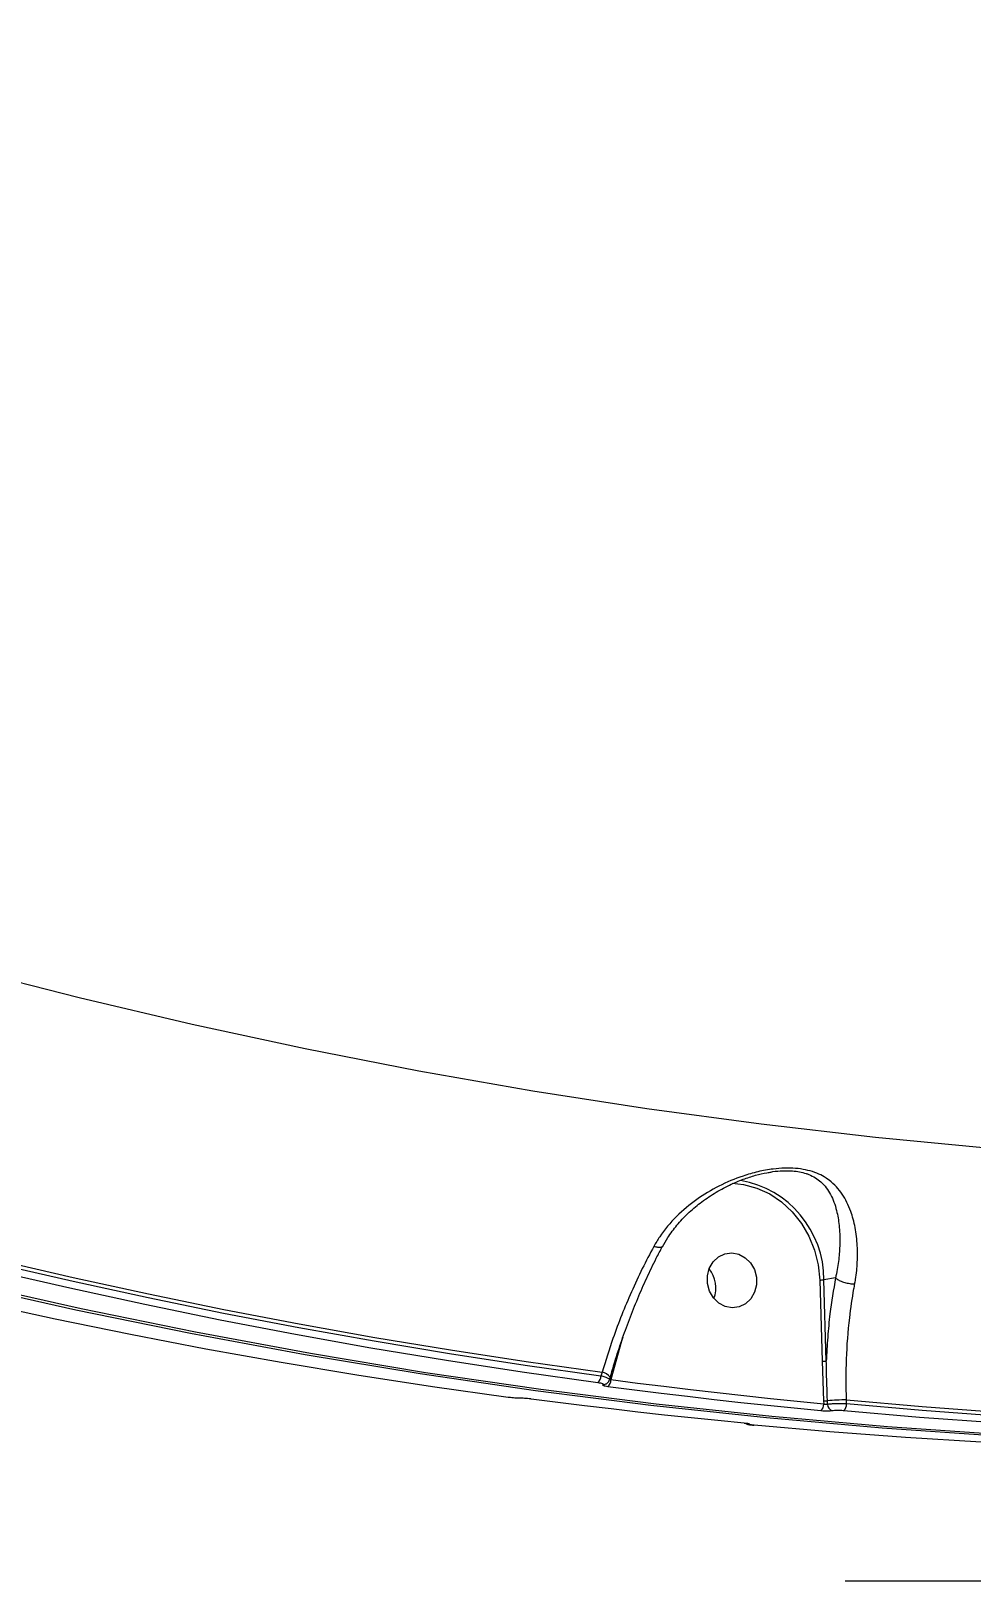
# Model space of a CAD drawing. Header units: millimetres. Extents: x 10684 to 26054, y -4768 to 6894.
# Drawn here: x 17997.1 to 18151.3, y -3300.3 to -3046.1 of the extents above; entities that cross this region are included whole.
import ezdxf

# ---------------------------------------------------------------- set-up
doc = ezdxf.new("R2010")
doc.units = ezdxf.units.MM
doc.layers.add('DIKOM_ОБЪЕКТ', color=7, linetype='Continuous')
doc.layers.add('DIKOM_РАЗМЕР_ОБЪЕКТА', color=7, linetype='Continuous')
doc.styles.add('style1', font='arial.ttf', dxfattribs={"width": 0.8})
doc.dimstyles.new('1-50', dxfattribs={"dimtxt": 300, "dimasz": 200, "dimexe": 100, "dimexo": 0, "dimgap": 100, "dimtad": 1, "dimtxsty": 'style1', "dimcen": 200, "dimclrd": 7, "dimclre": 7, "dimclrt": 7, "dimadec": 1, "dimazin": 2, "dimtfac": 1, "dimtmove": 0, "dimatfit": 2, "dimfxl": 0, "dimlwd": 25, "dimlwe": 18, "dimarcsym": 0})

# ---------------------------------------------------------------- blocks, each defined once
blk = doc.blocks.new('*D12')
at = {"layer": 'Defpoints', "color": 0, "transparency": 16777216}
for p in [(20201.02, 3555.88), (18130.62, -3300.31), (24750.12, -3300.31)]:
    blk.add_point(p, dxfattribs=at)
at = {"layer": 'DIKOM_РАЗМЕР_ОБЪЕКТА', "color": 7, "lineweight": 18, "transparency": 16777216}
for p, q in [((20201.02, 3555.88), (24850.12, 3555.88)), ((18130.62, -3300.31), (24850.12, -3300.31))]:
    blk.add_line(p, q, dxfattribs=at)
at = {"layer": 'DIKOM_РАЗМЕР_ОБЪЕКТА', "color": 7, "lineweight": 25, "transparency": 16777216}
blk.add_line((24750.12, 3355.88), (24750.12, -3100.31), dxfattribs=at)
at = {"layer": 'DIKOM_РАЗМЕР_ОБЪЕКТА', "color": 7, "transparency": 16777216}
for points in [[(24716.79, 3355.88), (24783.45, 3355.88), (24750.12, 3555.88)], [(24716.79, -3100.31), (24783.45, -3100.31), (24750.12, -3300.31)]]:
    blk.add_solid(points, dxfattribs=at)
at = {"layer": 'DIKOM_РАЗМЕР_ОБЪЕКТА', "color": 7, "transparency": 16777216, "insert": (24496.95, 958.92), "char_height": 300, "attachment_point": 5, "rotation": 90, "style": 'style1'}
blk.add_mtext('6850', dxfattribs=at)

msp = doc.modelspace()

# ---------------------------------------------------------------- linework, layer by layer
at = {"layer": 'DIKOM_ОБЪЕКТ', "color": 7, "linetype": 'Continuous', "lineweight": 15}
for p, q in [((18129.042, -3250.607), (18127.14, -3250.921)), ((18126.474, -3250.956), (18126.856, -3264.288)), ((18127.523, -3264.253), (18127.14, -3250.921)), ((18092.223, -3267.208), (18094.015, -3260.952)), ((18094.015, -3260.952), (18094.201, -3260.287)), ((18126.856, -3264.288), (18127.081, -3270.793)), ((18090.751, -3266.07), (18090.573, -3266.706)), ((18091.968, -3267.319), (18092.08, -3266.922)), ((18092.08, -3266.922), (18092.082, -3266.909)), ((18092.188, -3267.337), (18092.223, -3267.208)), ((18127.081, -3270.793), (18127.095, -3271.302)), ((18127.722, -3271.352), (18127.705, -3270.764)), ((18130.846, -3271.282), (18130.827, -3270.622))]:
    msp.add_line(p, q, dxfattribs=at)
at = {"layer": 'DIKOM_ОБЪЕКТ', "color": 7, "linetype": 'Continuous', "lineweight": 15, "flags": 128}
for points in [[(18154.382, -3229.397), (18135.595, -3227.597), (18116.829, -3225.428), (18098.09, -3222.889), (18079.383, -3219.983), (18060.715, -3216.709), (18042.091, -3213.07), (18023.517, -3209.065), (18005, -3204.696), (17986.544, -3199.965), (17968.157, -3194.874), (17949.844, -3189.423), (17931.611, -3183.615), (17913.463, -3177.451), (17895.406, -3170.933), (17877.447, -3164.064), (17859.59, -3156.845), (17841.842, -3149.28)], [(17749.619, -3165.009), (17767.157, -3173.724), (17784.82, -3182.106), (17802.6, -3190.15), (17820.495, -3197.857), (17838.497, -3205.222), (17856.602, -3212.244), (17874.803, -3218.92), (17893.096, -3225.249), (17911.476, -3231.229), (17929.935, -3236.858), (17948.47, -3242.134), (17967.073, -3247.055), (17985.741, -3251.62), (18004.466, -3255.828), (18023.243, -3259.678), (18042.067, -3263.167), (18060.932, -3266.296), (18079.832, -3269.063), (18098.761, -3271.467), (18117.715, -3273.509), (18136.686, -3275.186), (18155.669, -3276.498)], [(18156.534, -3276.355), (18137.551, -3275.042), (18118.58, -3273.365), (18099.627, -3271.324), (18080.697, -3268.92), (18061.797, -3266.153), (18042.932, -3263.024), (18024.109, -3259.535), (18005.331, -3255.685), (17986.606, -3251.477), (17967.939, -3246.912), (17949.335, -3241.991), (17930.801, -3236.715), (17912.341, -3231.086), (17893.962, -3225.106), (17875.669, -3218.777), (17857.467, -3212.101), (17839.362, -3205.079), (17821.36, -3197.714), (17803.466, -3190.007), (17785.685, -3181.962), (17768.023, -3173.581), (17750.485, -3164.866)], [(18112.096, -3235.066), (18113.961, -3235.276), (18116.155, -3235.877), (18118.25, -3236.844), (18120.194, -3238.153), (18121.942, -3239.773), (18123.452, -3241.664), (18124.685, -3243.781), (18125.614, -3246.072), (18126.215, -3248.483), (18126.474, -3250.956)], [(17991.735, -3247.714), (18004.04, -3250.554), (18016.369, -3253.239), (18028.72, -3255.768), (18041.092, -3258.141), (18053.482, -3260.358), (18065.89, -3262.419), (18078.314, -3264.323), (18090.751, -3266.07)], [(18116.075, -3251.759), (18115.761, -3252.976), (18115.146, -3254.034), (18114.281, -3254.847), (18113.234, -3255.35), (18112.093, -3255.501), (18110.948, -3255.289), (18109.892, -3254.73), (18109.011, -3253.87), (18108.377, -3252.779), (18108.04, -3251.545), (18108.028, -3250.268), (18108.343, -3249.051), (18108.957, -3247.993), (18109.823, -3247.18), (18110.869, -3246.678), (18112.011, -3246.526), (18113.156, -3246.739), (18114.212, -3247.297), (18115.092, -3248.157), (18115.727, -3249.248), (18116.064, -3250.482), (18116.075, -3251.759)], [(17991.18, -3249.43), (18003.471, -3252.265), (18015.786, -3254.945), (18028.122, -3257.471), (18040.48, -3259.841), (18052.856, -3262.056), (18065.249, -3264.115), (18077.658, -3266.018), (18090.081, -3267.764)], [(18090.573, -3266.706), (18078.16, -3264.961), (18065.762, -3263.06), (18053.379, -3261.003), (18041.013, -3258.79), (18028.666, -3256.422), (18016.34, -3253.898), (18004.035, -3251.22), (17991.754, -3248.387)], [(18075.369, -3270.196), (18062.946, -3268.449), (18050.537, -3266.546), (18038.144, -3264.487), (18025.767, -3262.273), (18013.41, -3259.902), (18001.074, -3257.377), (17988.759, -3254.696), (17976.468, -3251.861)], [(18091.695, -3268.395), (18096.057, -3268.959), (18100.421, -3269.503), (18104.787, -3270.028), (18109.153, -3270.534), (18113.521, -3271.021), (18117.89, -3271.488), (18122.26, -3271.936), (18126.631, -3272.364)], [(18127.095, -3271.302), (18122.728, -3270.874), (18118.361, -3270.426), (18113.996, -3269.96), (18109.632, -3269.474), (18105.269, -3268.968), (18100.907, -3268.444), (18096.547, -3267.9), (18092.188, -3267.337)], [(18114.083, -3274.438), (18109.712, -3274.01), (18105.342, -3273.562), (18100.973, -3273.095), (18096.605, -3272.608), (18092.238, -3272.103), (18087.873, -3271.577), (18083.509, -3271.033), (18079.146, -3270.469)], [(18130.827, -3270.622), (18143.249, -3271.7), (18155.676, -3272.623), (18168.107, -3273.388), (18180.541, -3273.997), (18192.975, -3274.449), (18205.408, -3274.744), (18217.838, -3274.882), (18230.265, -3274.863)], [(18130.387, -3272.344), (18142.793, -3273.421), (18155.205, -3274.342), (18167.622, -3275.106), (18180.04, -3275.715), (18192.459, -3276.168), (18204.877, -3276.464), (18217.292, -3276.604), (18229.703, -3276.588)], [(18230.08, -3275.523), (18217.679, -3275.539), (18205.274, -3275.399), (18192.866, -3275.103), (18180.458, -3274.651), (18168.05, -3274.043), (18155.644, -3273.278), (18143.242, -3272.358), (18130.846, -3271.282)], [(18214.991, -3279.02), (18202.579, -3279.036), (18190.164, -3278.896), (18177.746, -3278.599), (18165.327, -3278.147), (18152.909, -3277.538), (18140.493, -3276.773), (18128.081, -3275.852), (18115.674, -3274.775)]]:
    msp.add_lwpolyline(points, dxfattribs=at)
at = {"layer": 'DIKOM_ОБЪЕКТ', "color": 7, "linetype": 'Continuous', "lineweight": 15}
for centre, radius, start, end in [((18110.61, -3250.911), 16.53, 359.96424, 80.11531), ((18104.528, -3252.257), 4.895, 339.2793, 39.49169), ((18104.523, -3252.258), 4.9, 339.31085, 39.46014), ((18126.536, -3245.707), 5.25, 269.32352, 276.61386), ((18126.916, -3259.001), 5.287, 269.34935, 276.58802), ((18089.35, -3266.781), 1.225, 306.59905, 3.48598), ((18090.311, -3268.243), 2.217, 36.98435, 78.54472), ((18090.987, -3267.19), 0.898, 263.62781, 294.98205), ((18090.974, -3267.416), 1.216, 306.33785, 3.73438), ((18092.583, -3266.184), 1.085, 239.10879, 250.66862), ((18127.125, -3264.932), 5.861, 269.56681, 275.67999), ((18130.619, -3300.362), 29.74, 89.59883, 95.62218), ((18125.922, -3271.422), 1.18, 306.98467, 5.81327), ((18128.73, -3271.373), 1.009, 178.82816, 257.31796), ((18129.668, -3271.403), 1.184, 307.37518, 5.84618), ((18114.953, -3273.682), 0.93, 242.70547, 265.44467)]:
    msp.add_arc(centre, radius, start, end, dxfattribs=at)
for points, knots in [([(17750.485, -3164.866), (17752.481, -3164.489), (17757.899, -3163.467), (17767.126, -3160.807), (17778.248, -3156.585), (17789.772, -3151.176), (17801.635, -3144.628), (17813.784, -3136.964), (17826.184, -3128.2), (17838.818, -3118.327), (17851.66, -3107.383), (17864.671, -3095.413), (17877.788, -3082.475), (17890.95, -3068.625), (17904.117, -3053.9), (17917.266, -3038.308), (17930.377, -3021.89), (17943.408, -3004.705), (17956.299, -2986.835), (17968.99, -2968.361), (17981.287, -2949.57), (17993.174, -2930.508), (18004.65, -2911.233), (18015.834, -2891.564), (18026.679, -2871.588), (18037.136, -2851.39), (18047.3, -2830.767), (18057.128, -2809.739), (18066.591, -2788.341), (18075.542, -2766.901), (18083.94, -2745.519), (18091.745, -2724.295), (18098.927, -2703.297), (18105.462, -2682.564), (18111.351, -2662.126), (18116.582, -2642.044), (18121.135, -2622.408), (18124.972, -2603.323), (18127.928, -2585.998), (18129.335, -2575.296), (18129.963, -2570.52)], [0, 0, 0, 0, 0.0156522, 0.0424896, 0.0694114, 0.0963765, 0.1233416, 0.1502634, 0.1771009, 0.2039382, 0.23086, 0.2578251, 0.2847902, 0.3117121, 0.3385495, 0.3653868, 0.3923087, 0.4192738, 0.4462388, 0.4731607, 0.499998, 0.5258463, 0.5517701, 0.5777324, 0.6036946, 0.6296184, 0.6554666, 0.6823039, 0.7092259, 0.736191, 0.7631561, 0.7900781, 0.8169155, 0.8437529, 0.870675, 0.89764, 0.9246051, 0.9515271, 0.9783645, 1, 1, 1, 1]), ([(17838.035, -3143.769), (17841.476, -3142.146), (17848.362, -3138.9), (17859.077, -3132.741), (17870.14, -3125.593), (17881.559, -3117.343), (17893.293, -3108.018), (17905.087, -3097.817), (17916.898, -3086.797), (17928.685, -3075.031), (17940.641, -3062.328), (17952.729, -3048.691), (17964.913, -3034.147), (17976.925, -3019.013), (17988.73, -3003.354), (18000.295, -2987.245), (18011.808, -2970.429), (18023.225, -2952.936), (18034.503, -2934.81), (18045.403, -2916.44), (18055.896, -2897.895), (18065.962, -2879.244), (18075.762, -2860.196), (18085.248, -2840.801), (18094.381, -2821.121), (18102.968, -2801.569), (18110.994, -2782.21), (18118.455, -2763.103), (18125.464, -2743.953), (18131.978, -2724.828), (18137.968, -2705.793), (18142.916, -2688.571), (18147.007, -2673.09), (18149.165, -2663.951), (18150.246, -2659.377)], [0, 0, 0, 0, 0.0311785, 0.062381, 0.0935593, 0.1256443, 0.1577553, 0.1898399, 0.2210202, 0.2522245, 0.2834046, 0.3154896, 0.3476011, 0.379686, 0.410889, 0.442116, 0.473319, 0.5054256, 0.5375586, 0.5696655, 0.6009195, 0.6321978, 0.6634522, 0.6956101, 0.7277939, 0.7599519, 0.7912842, 0.8226405, 0.8539728, 0.8862088, 0.9184711, 0.9507072, 0.9753305, 1, 1, 1, 1]), ([(18049.363, -2821.905), (18047.404, -2826.031), (18042.125, -2837.146), (18033.148, -2855.137), (18022.361, -2875.762), (18011.075, -2896.303), (17999.318, -2916.686), (17987.117, -2936.835), (17974.741, -2956.305), (17962.239, -2975.046), (17949.656, -2993.024), (17936.789, -3010.532), (17923.671, -3027.487), (17910.341, -3043.815), (17897.095, -3059.158), (17883.975, -3073.485), (17871.021, -3086.79), (17858.022, -3099.29), (17845.022, -3110.905), (17832.068, -3121.572), (17819.444, -3131.058), (17807.186, -3139.356), (17795.321, -3146.488), (17783.656, -3152.571), (17772.239, -3157.538), (17761.122, -3161.338), (17750.537, -3163.911), (17740.548, -3165.19), (17732.803, -3165.48), (17728.555, -3164.921), (17727.261, -3164.75)], [0, 0, 0, 0, 0.0215559, 0.058073, 0.0946185, 0.1311355, 0.1687132, 0.2063217, 0.2438998, 0.2804169, 0.3169621, 0.3534792, 0.391057, 0.4286654, 0.4662432, 0.5027603, 0.5393056, 0.5758227, 0.6134006, 0.6510091, 0.6885867, 0.7251041, 0.7616491, 0.7981663, 0.8357442, 0.8733525, 0.9109303, 0.9474474, 0.9839926, 1, 1, 1, 1]), ([(17727.498, -3164.984), (17728.226, -3165.067), (17730.431, -3165.319), (17734.251, -3165.429), (17738.953, -3165.33), (17743.798, -3164.929), (17748.779, -3164.243), (17753.883, -3163.269), (17759.089, -3162.012), (17764.379, -3160.473), (17769.745, -3158.658), (17775.19, -3156.565), (17780.715, -3154.196), (17786.322, -3151.549), (17792.012, -3148.624), (17797.788, -3145.422), (17803.649, -3141.941), (17809.599, -3138.179), (17815.639, -3134.135), (17821.759, -3129.816), (17827.934, -3125.24), (17834.14, -3120.423), (17840.365, -3115.375), (17846.611, -3110.095), (17852.881, -3104.583), (17859.176, -3098.837), (17865.498, -3092.855), (17871.85, -3086.636), (17878.232, -3080.178), (17884.648, -3073.479), (17891.098, -3066.535), (17897.578, -3059.355), (17904.063, -3051.963), (17910.529, -3044.388), (17916.957, -3036.65), (17923.346, -3028.751), (17929.699, -3020.69), (17936.017, -3012.463), (17942.304, -3004.069), (17948.561, -2995.504), (17954.789, -2986.768), (17960.991, -2977.856), (17967.168, -2968.766), (17973.318, -2959.5), (17979.426, -2950.085), (17985.464, -2940.557), (17991.412, -2930.95), (17997.264, -2921.273), (18003.024, -2911.522), (18008.694, -2901.694), (18014.277, -2891.785), (18019.773, -2881.792), (18025.184, -2871.714), (18030.512, -2861.547), (18035.759, -2851.288), (18040.921, -2840.933), (18045.646, -2831.245), (18048.596, -2824.995), (18049.897, -2822.24)], [0, 0, 0, 0, 0.0088369, 0.0267591, 0.0447467, 0.0628197, 0.0809968, 0.09927, 0.1175244, 0.1356772, 0.1537601, 0.1717921, 0.189792, 0.2077796, 0.2257741, 0.2437888, 0.2618433, 0.2799577, 0.2981522, 0.3164411, 0.3347311, 0.3529195, 0.3710241, 0.3890658, 0.4070647, 0.425042, 0.4430176, 0.4610082, 0.4790318, 0.4971089, 0.5152596, 0.5335052, 0.5517847, 0.5699894, 0.5881043, 0.6061503, 0.6241486, 0.642119, 0.6600823, 0.6780569, 0.6960589, 0.7141089, 0.7322268, 0.7504334, 0.7687102, 0.7869463, 0.8050811, 0.823141, 0.841147, 0.8591198, 0.8770797, 0.8950469, 0.9130354, 0.9310657, 0.9491586, 0.9673344, 0.9856007, 1, 1, 1, 1]), ([(18132.198, -3251.607), (18132.241, -3251.358), (18132.452, -3250.133), (18132.661, -3247.989), (18132.653, -3245.118), (18132.314, -3242.314), (18131.534, -3239.446), (18130.254, -3236.795), (18128.32, -3234.658), (18126.151, -3233.425), (18124.161, -3232.857), (18122.489, -3232.613), (18120.68, -3232.578), (18118.603, -3232.744), (18116.304, -3233.167), (18113.284, -3234.035), (18109.863, -3235.476), (18106.186, -3237.689), (18102.886, -3240.455), (18100.596, -3243.137), (18099.552, -3244.911), (18099.237, -3245.445)], [0, 0, 0, 0, 0.0134556, 0.0663207, 0.11923, 0.1832712, 0.2473502, 0.32648, 0.4053656, 0.4678594, 0.4990965, 0.5303026, 0.5614433, 0.5926207, 0.6345138, 0.6764867, 0.7480854, 0.8197602, 0.8939567, 0.9680635, 1, 1, 1, 1]), ([(18100.677, -3245.526), (18100.954, -3245.015), (18101.63, -3243.762), (18103.022, -3241.926), (18104.795, -3240.014), (18106.846, -3238.278), (18109.126, -3236.707), (18111.499, -3235.423), (18113.781, -3234.448), (18115.847, -3233.792), (18117.283, -3233.427), (18118.032, -3233.324), (18118.148, -3233.308)], [0, 0, 0, 0, 0.0806046, 0.197433, 0.3177444, 0.4408815, 0.5679971, 0.6972208, 0.8064573, 0.9000409, 0.9843989, 1, 1, 1, 1]), ([(18118.148, -3233.308), (18118.347, -3233.266), (18119.077, -3233.113), (18120.384, -3233.019), (18122.304, -3233.029), (18123.734, -3233.312), (18125.331, -3233.894), (18126.912, -3234.923), (18128.344, -3236.895), (18129.227, -3239.333), (18129.675, -3241.989), (18129.788, -3244.579), (18129.613, -3247.237), (18129.365, -3249.242), (18129.079, -3250.373), (18129.045, -3250.608), (18129.045, -3250.608)], [0, 0, 0, 0, 0.0178572, 0.06558, 0.1151348, 0.1926807, 0.2117548, 0.3118717, 0.4418641, 0.5769242, 0.6857453, 0.7964277, 0.8860678, 0.9773064, 0.9999463, 1, 1, 1, 1]), ([(18099.237, -3245.445), (18098.601, -3246.65), (18097.321, -3249.072), (18095.57, -3252.848), (18093.965, -3256.676), (18092.301, -3261.076), (18091.325, -3264.219), (18090.751, -3266.07)], [0, 0, 0, 0, 0.1872902, 0.3765517, 0.5570056, 0.7391959, 1, 1, 1, 1]), ([(18092.11, -3266.918), (18092.349, -3266.074), (18092.916, -3264.07), (18093.964, -3260.89), (18095.221, -3257.413), (18096.594, -3253.977), (18098.067, -3250.628), (18099.415, -3247.786), (18100.298, -3246.125), (18100.633, -3245.495)], [0, 0, 0, 0, 0.11483, 0.2725574, 0.4308952, 0.5892573, 0.7471406, 0.9041448, 1, 1, 1, 1]), ([(18100.589, -3245.473), (18100.557, -3245.522), (18100.478, -3245.638), (18100.075, -3245.654), (18099.645, -3245.569), (18099.349, -3245.482), (18099.276, -3245.458), (18099.237, -3245.445)], [0, 0, 0, 0, 0.2352867, 0.5652758, 0.8952117, 0.944485, 1, 1, 1, 1]), ([(18129.042, -3250.607), (18128.711, -3252.554), (18128.172, -3255.721), (18127.718, -3260.333), (18127.588, -3262.943), (18127.523, -3264.253)], [0, 0, 0, 0, 0.442697, 0.7201651, 1, 1, 1, 1]), ([(18129.045, -3250.608), (18129.044, -3250.608), (18129.043, -3250.607), (18129.042, -3250.607), (18129.042, -3250.607)], [0, 0, 0, 0, 0.7030078, 1, 1, 1, 1]), ([(18129.045, -3250.608), (18129.182, -3250.721), (18129.455, -3250.946), (18130.141, -3251.246), (18130.939, -3251.473), (18131.606, -3251.575), (18132.017, -3251.603), (18132.155, -3251.606), (18132.198, -3251.607)], [0, 0, 0, 0, 0.2204394, 0.440944, 0.6614444, 0.8819083, 0.9635521, 1, 1, 1, 1]), ([(18130.827, -3270.622), (18130.799, -3268.389), (18130.742, -3263.858), (18131.239, -3257.732), (18131.816, -3253.685), (18132.148, -3251.878), (18132.198, -3251.607)], [0, 0, 0, 0, 0.34349897, 0.69693428, 0.95453155, 1, 1, 1, 1]), ([(18127.705, -3270.764), (18127.695, -3270.432), (18127.647, -3268.769), (18127.573, -3266.599), (18127.534, -3264.76), (18127.523, -3264.253)], [0, 0, 0, 0, 0.15330677, 0.7665859, 1, 1, 1, 1]), ([(18090.081, -3267.764), (18090.23, -3267.787), (18090.529, -3267.833), (18090.829, -3267.918), (18090.97, -3268.002), (18090.943, -3268.055), (18090.892, -3268.08), (18090.887, -3268.082)], [0, 0, 0, 0, 0.2457836, 0.4917867, 0.7342922, 0.9715371, 1, 1, 1, 1]), ([(18091.936, -3267.31), (18091.949, -3267.293), (18091.997, -3267.231), (18091.775, -3267.083), (18091.305, -3266.889), (18090.817, -3266.767), (18090.573, -3266.706)], [0, 0, 0, 0, 0.1167929, 0.409683, 0.705523, 1, 1, 1, 1]), ([(18090.887, -3268.082), (18090.882, -3268.085), (18090.83, -3268.109), (18090.805, -3268.162), (18090.945, -3268.245), (18091.246, -3268.328), (18091.545, -3268.373), (18091.695, -3268.395)], [0, 0, 0, 0, 0.0278971, 0.265034, 0.5077414, 0.7539021, 1, 1, 1, 1]), ([(18091.363, -3267.997), (18091.395, -3267.984), (18091.52, -3267.937), (18091.735, -3267.756), (18091.915, -3267.524), (18091.945, -3267.359), (18091.953, -3267.314)], [0, 0, 0, 0, 0.1275662, 0.4937419, 0.8632362, 1, 1, 1, 1]), ([(18077.257, -3270.335), (18077.149, -3270.335), (18076.933, -3270.336), (18076.472, -3270.31), (18075.97, -3270.268), (18075.594, -3270.225), (18075.404, -3270.2), (18075.369, -3270.196)], [0, 0, 0, 0, 0.2340605, 0.4680057, 0.7039401, 0.9448856, 1, 1, 1, 1]), ([(18079.146, -3270.469), (18079.11, -3270.465), (18078.92, -3270.44), (18078.543, -3270.399), (18078.041, -3270.358), (18077.58, -3270.334), (18077.364, -3270.335), (18077.257, -3270.335)], [0, 0, 0, 0, 0.0558171, 0.296774, 0.5326569, 0.766197, 1, 1, 1, 1]), ([(18126.631, -3272.364), (18126.659, -3272.367), (18126.838, -3272.384), (18127.204, -3272.405), (18127.71, -3272.413), (18128.178, -3272.399), (18128.399, -3272.371), (18128.509, -3272.357)], [0, 0, 0, 0, 0.0426349, 0.2824371, 0.5216585, 0.760751, 1, 1, 1, 1]), ([(18127.722, -3271.352), (18127.685, -3271.358), (18127.612, -3271.371), (18127.455, -3271.367), (18127.286, -3271.347), (18127.164, -3271.321), (18127.104, -3271.305), (18127.095, -3271.302)], [0, 0, 0, 0, 0.2370289, 0.4742102, 0.7137787, 0.9565023, 1, 1, 1, 1]), ([(18130.846, -3271.282), (18130.801, -3271.28), (18130.502, -3271.263), (18129.894, -3271.246), (18129.052, -3271.252), (18128.273, -3271.287), (18127.906, -3271.33), (18127.722, -3271.352)], [0, 0, 0, 0, 0.0422583, 0.2820014, 0.5212973, 0.7606569, 1, 1, 1, 1]), ([(18128.509, -3272.357), (18128.619, -3272.343), (18128.84, -3272.314), (18129.309, -3272.298), (18129.815, -3272.304), (18130.18, -3272.325), (18130.36, -3272.341), (18130.387, -3272.344)], [0, 0, 0, 0, 0.2394016, 0.4787358, 0.7179348, 0.9577373, 1, 1, 1, 1]), ([(18114.046, -3274.438), (18114.073, -3274.441), (18114.236, -3274.455), (18114.452, -3274.482), (18114.614, -3274.507), (18114.668, -3274.519), (18114.661, -3274.518), (18114.66, -3274.517)], [0, 0, 0, 0, 0.0818104, 0.4900401, 0.7912914, 0.965247, 1, 1, 1, 1]), ([(18114.879, -3274.61), (18114.886, -3274.608), (18114.936, -3274.599), (18114.956, -3274.575), (18114.814, -3274.532), (18114.519, -3274.484), (18114.228, -3274.454), (18114.083, -3274.438)], [0, 0, 0, 0, 0.0385516, 0.2780687, 0.5183284, 0.7592531, 1, 1, 1, 1]), ([(18114.326, -3274.469), (18114.366, -3274.496), (18114.455, -3274.556), (18114.591, -3274.608), (18114.745, -3274.654), (18114.983, -3274.7), (18115.297, -3274.743), (18115.592, -3274.769), (18115.667, -3274.776)], [0, 0, 0, 0, 0.0836986, 0.182093, 0.2868052, 0.4881144, 0.8699077, 1, 1, 1, 1]), ([(18115.674, -3274.775), (18115.529, -3274.761), (18115.238, -3274.731), (18114.944, -3274.685), (18114.801, -3274.644), (18114.821, -3274.62), (18114.872, -3274.611), (18114.879, -3274.61)], [0, 0, 0, 0, 0.2406259, 0.4813995, 0.7216036, 0.9611953, 1, 1, 1, 1])]:
    msp.add_open_spline(points, degree=3, knots=knots, dxfattribs=at)

# ---------------------------------------------------------------- dimensions: what is measured, and where the dimension line sits
at = {"layer": 'DIKOM_РАЗМЕР_ОБЪЕКТА'}
dim = msp.add_linear_dim(base=(24750.121, -3300.313), p1=(20201.023, 3555.882), p2=(18130.618, -3300.313), angle=90, text='6850', dimstyle='1-50', dxfattribs=at)
dim.commit()
dim.dimension.update_dxf_attribs({"geometry": '*D12', "text_midpoint": (24750.121, 958.916), "dimtype": 160})

doc.saveas('drawing.dxf')
